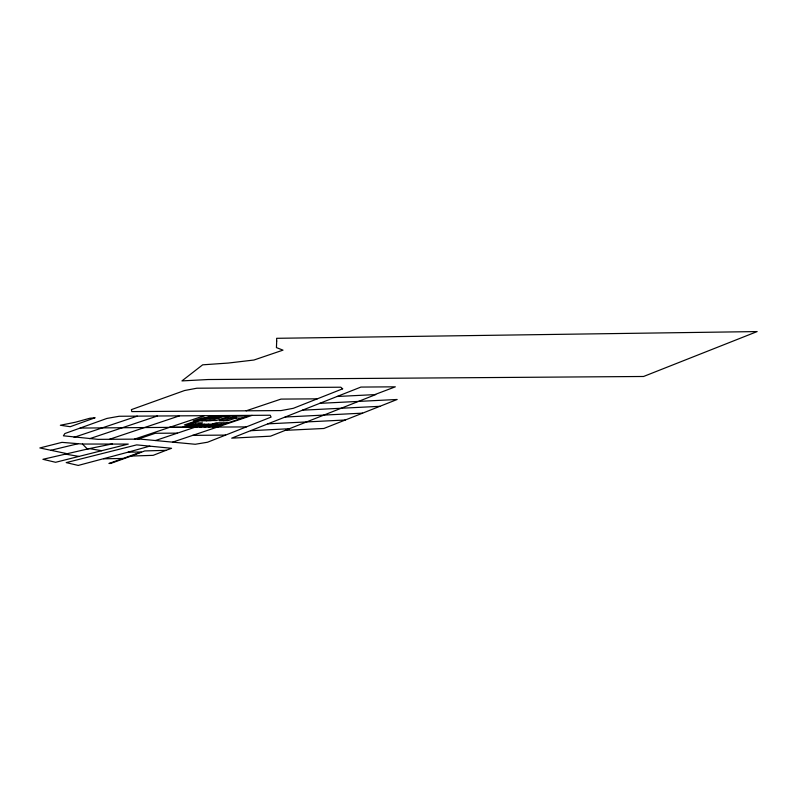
<?xml version="1.0" encoding="UTF-8"?>
<svg xmlns="http://www.w3.org/2000/svg" width="797" height="797" viewBox="0 0 797 797"><rect width="100%" height="100%" fill="white"/><g stroke="black" fill="none" stroke-linecap="round" stroke-linejoin="round"><path stroke-width="1.2" d="M166.025 450.335L153.154 455.346L131.216 456.053L110.713 463.436L108.93 463.475L141.159 451.989L128.168 452.148L78.236 465.428L66.201 462.609L136.695 444.875L171.584 448.293L166.025 450.335L144.755 450.933L131.216 456.053M374.7 394.625L395.332 386.824L360.902 387.073L231.698 438.151L270.542 436.178L375.756 394.575L337.071 396.488M172.63 442.146L252.081 415.357M246.183 410.804L280.992 399.098L317.276 398.839M74.061 437.334L137.283 416.134M157.358 416.004L89.672 438.679M179.425 415.855L109.458 439.296M134.444 439.147L140.342 439.117L195.245 444.268L207.539 442.235L271.1 417.1L270.173 415.237L119.191 416.263L106.898 418.435L64.866 433.548L63.401 435.81L98.041 439.356L134.444 439.147L204.361 415.685M137.921 439.127L155.355 433.269L177.422 433.14M212.291 416.213L188.142 424.323L224.136 424.134M182.692 427.242L191.439 424.313M201.94 420.806L210.697 417.877M187.016 427.222L195.773 424.293M206.274 420.776L215.021 417.847M198.254 424.263L202.428 422.868L192.306 422.918M222.483 416.164L216.435 418.186L206.264 418.236M191.35 427.202L200.097 424.273M224.355 416.154L210.597 420.756L193.292 420.846L202.04 417.917L219.344 417.827M155.435 440.532L195.165 427.172L80.138 428.059M195.673 427.172L204.421 424.253M229.556 416.124L216.425 420.517L211.235 420.547M199.997 427.152L208.754 424.223M212.102 424.193L216.276 422.799L228.321 422.739M236.32 416.094L230.283 418.116L242.318 418.056M204.331 427.132L213.078 424.203M223.578 420.686L232.325 417.767M208.655 427.112L217.402 424.183M212.978 427.082L221.735 424.163M149.816 446.121L128.168 452.148M101.707 450.703L55.621 462.29L42.918 459.311L89.334 448.611L101.707 450.703L128.287 444.088L82.47 444.039L61.947 442.365L39.85 447.954L67.157 453.712M50.948 450.265L78.176 443.69M112.407 443.899L87.351 449.01L82.47 444.039M319.746 403.342L397.165 399.476L323.861 428.477L285.276 430.35L289.391 428.726L250.567 430.699M302.442 410.186L379.86 406.321M285.147 417.02L362.575 413.155M267.852 423.855L345.27 420.009M103.61 458.793L123.007 458.464M192.585 435.371L225.591 435.092M246.303 426.903L169.711 427.312M65.424 454.111L78.883 456.402M276.698 341.076L276.429 347.602L282.995 350.142L253.944 360.025L228.171 363.063L202.657 364.827L181.945 380.906L208.127 379.531L643.568 376.483L757.15 331.572L276.629 338.307L276.698 341.076M342.65 388.816L293.316 408.313L281.062 410.575L131.804 411.591L131.395 409.628L184.575 390.52L196.849 388.219L340.797 387.212L342.65 388.816M94.903 417.827L70.216 426.704L60.343 425.259L75.506 422.201L89.981 418.216L94.903 417.827M210.438 416.223L184.346 424.95L222.273 424.761L248.365 416.034L210.438 416.223M228.002 417.787L219.255 420.716L227.902 420.667L236.659 417.738L228.002 417.787"/></g></svg>
